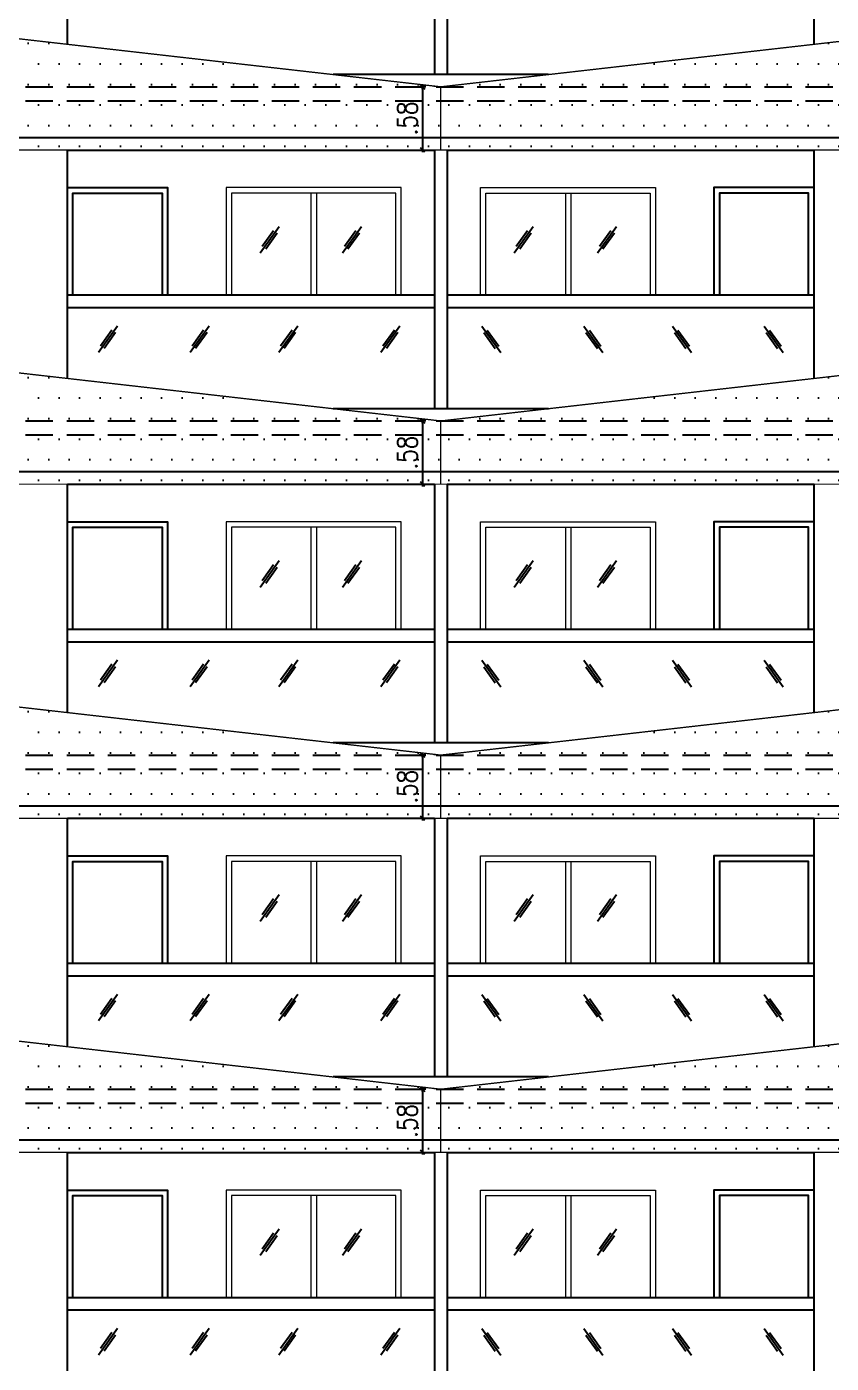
# Model space of a CAD drawing. Header units: inches. Extents: x 14235 to 14499, y 0 to 2549.
# Drawn here: x 14260.27 to 14267.62, y 2421.95 to 2434.15 of the extents above; entities that cross this region are included whole.
import ezdxf

# ---------------------------------------------------------------- set-up
doc = ezdxf.new("R2010")
doc.units = ezdxf.units.IN
doc.header["$LTSCALE"] = 0.25
doc.header["$MEASUREMENT"] = 0
doc.header["$PDMODE"] = 35
doc.linetypes.add('1', pattern=[0])
doc.linetypes.add('DASHEDX2', pattern=[1.5, 1, -0.5])
for name, color, linetype in [('DOOR', 104, 'Continuous'), ('ELE.PROJ.', 1, 'Continuous'), ('GLASS WINDOW', 251, '1'), ('hatch', 251, 'Continuous'), ('proj-internal', 1, 'DASHEDX2'), ('wall', 7, 'Continuous'), ('WORKING DIM', 7, 'Continuous')]:
    doc.layers.add(name, color=color, linetype=linetype)
doc.layers.add('WINDOW', color=106, linetype='Continuous', lineweight=13)
doc.styles.add('romans', font='romans.shx', dxfattribs={"width": 0.8})
doc.dimstyles.new('121', dxfattribs={"dimscale": 0.1, "dimtxt": 1.8, "dimasz": 0.2, "dimexe": 0.03125, "dimexo": 0.25, "dimgap": 0.5, "dimtad": 1, "dimzin": 4, "dimdsep": 46, "dimtxsty": 'romans', "dimblk1": 'MINITICK', "dimblk2": 'MINITICK', "dimsah": 1, "dimcen": 1, "dimse1": 1, "dimse2": 1, "dimclrd": 252, "dimclre": 256, "dimclrt": 7, "dimadec": 3, "dimazin": 0, "dimtfac": 0.8, "dimtix": 1, "dimtmove": 2, "dimatfit": 3, "dimfxl": 0, "dimtolj": 1, "dimtzin": 3, "dimarcsym": 0})
pattern_1 = [(0, (-42.02476, 6.10003), (0.09375, 0.1875), [0, -0.1875])]
pattern_2 = [(0, (-42.02476, 9.15), (0.09375, 0.1875), [0, -0.1875])]
pattern_3 = [(0, (-42.02476, 12.2), (0.09375, 0.1875), [0, -0.1875])]
pattern_4 = [(0, (-42.02476, 15.25003), (0.09375, 0.1875), [0, -0.1875])]

# ---------------------------------------------------------------- blocks, each defined once
blk = doc.blocks.new('MINITICK')
at = {"color": 7}
for p, q in [((1, 1), (-1, -1)), ((-1, 0), (1, 0)), ((0, -1.5), (0, 1.5))]:
    blk.add_line(p, q, dxfattribs=at)
blk = doc.blocks.new('*D952')
at = {"layer": 'Defpoints', "color": 0, "transparency": 16777216}
for p in [(14264.057, 2424.453), (14263.217, 2423.876), (14263.891, 2423.876)]:
    blk.add_point(p, dxfattribs=at)
at = {"layer": 'WORKING DIM', "color": 252, "lineweight": -2, "transparency": 16777216}
blk.add_line((14263.891, 2424.433), (14263.891, 2423.896), dxfattribs=at)
at = {"layer": 'WORKING DIM', "color": 252, "lineweight": -2, "transparency": 16777216, "xscale": 0.02, "yscale": 0.02, "zscale": 0.02}
for p, rotation in [((14263.891, 2424.453), 90), ((14263.891, 2423.876), 270)]:
    blk.add_blockref('MINITICK', p, dxfattribs=dict(at, rotation=rotation))
at = {"layer": 'WORKING DIM', "color": 7, "transparency": 16777216, "insert": (14263.751, 2424.164), "char_height": 0.18, "attachment_point": 5, "rotation": 90, "style": 'romans'}
blk.add_mtext('\\A1;.58', dxfattribs=at)
blk = doc.blocks.new('*D953')
at = {"layer": 'Defpoints', "color": 0, "transparency": 16777216}
for p in [(14264.057, 2427.503), (14263.217, 2426.926), (14263.891, 2426.926)]:
    blk.add_point(p, dxfattribs=at)
at = {"layer": 'WORKING DIM', "color": 252, "lineweight": -2, "transparency": 16777216}
blk.add_line((14263.891, 2427.483), (14263.891, 2426.946), dxfattribs=at)
at = {"layer": 'WORKING DIM', "color": 252, "lineweight": -2, "transparency": 16777216, "xscale": 0.02, "yscale": 0.02, "zscale": 0.02}
for p, rotation in [((14263.891, 2427.503), 90), ((14263.891, 2426.926), 270)]:
    blk.add_blockref('MINITICK', p, dxfattribs=dict(at, rotation=rotation))
at = {"layer": 'WORKING DIM', "color": 7, "transparency": 16777216, "insert": (14263.751, 2427.214), "char_height": 0.18, "attachment_point": 5, "rotation": 90, "style": 'romans'}
blk.add_mtext('\\A1;.58', dxfattribs=at)
blk = doc.blocks.new('*D954')
at = {"layer": 'Defpoints', "color": 0, "transparency": 16777216}
for p in [(14264.057, 2430.553), (14263.217, 2429.976), (14263.891, 2429.976)]:
    blk.add_point(p, dxfattribs=at)
at = {"layer": 'WORKING DIM', "color": 252, "lineweight": -2, "transparency": 16777216}
blk.add_line((14263.891, 2430.533), (14263.891, 2429.996), dxfattribs=at)
at = {"layer": 'WORKING DIM', "color": 252, "lineweight": -2, "transparency": 16777216, "xscale": 0.02, "yscale": 0.02, "zscale": 0.02}
for p, rotation in [((14263.891, 2430.553), 90), ((14263.891, 2429.976), 270)]:
    blk.add_blockref('MINITICK', p, dxfattribs=dict(at, rotation=rotation))
at = {"layer": 'WORKING DIM', "color": 7, "transparency": 16777216, "insert": (14263.751, 2430.264), "char_height": 0.18, "attachment_point": 5, "rotation": 90, "style": 'romans'}
blk.add_mtext('\\A1;.58', dxfattribs=at)
blk = doc.blocks.new('*D955')
at = {"layer": 'Defpoints', "color": 0, "transparency": 16777216}
for p in [(14264.057, 2433.603), (14263.217, 2433.026), (14263.891, 2433.026)]:
    blk.add_point(p, dxfattribs=at)
at = {"layer": 'WORKING DIM', "color": 252, "lineweight": -2, "transparency": 16777216}
blk.add_line((14263.891, 2433.583), (14263.891, 2433.046), dxfattribs=at)
at = {"layer": 'WORKING DIM', "color": 252, "lineweight": -2, "transparency": 16777216, "xscale": 0.02, "yscale": 0.02, "zscale": 0.02}
for p, rotation in [((14263.891, 2433.603), 90), ((14263.891, 2433.026), 270)]:
    blk.add_blockref('MINITICK', p, dxfattribs=dict(at, rotation=rotation))
at = {"layer": 'WORKING DIM', "color": 7, "transparency": 16777216, "insert": (14263.751, 2433.314), "char_height": 0.18, "attachment_point": 5, "rotation": 90, "style": 'romans'}
blk.add_mtext('\\A1;.58', dxfattribs=at)

msp = doc.modelspace()

# ---------------------------------------------------------------- hatches: boundary and pattern name
at = {"layer": 'hatch', "true_color": 0xc7b399}
h = msp.add_hatch(dxfattribs=at)
h.set_pattern_fill('DOTS', color=253, scale=3)
h.set_pattern_definition(pattern_4)
h.paths.add_polyline_path([(14264.057, 2433.603), (14260.075, 2434.056), (14253.139, 2434.056), (14253.139, 2433.026), (14264.057, 2433.026)])
h = msp.add_hatch(dxfattribs=at)
h.set_pattern_fill('DOTS', color=253, scale=3)
h.set_pattern_definition(pattern_4)
h.paths.add_polyline_path([(14264.057, 2433.603), (14268.04, 2434.056), (14274.976, 2434.056), (14274.976, 2433.026), (14264.057, 2433.026)])
h = msp.add_hatch(dxfattribs=at)
h.set_pattern_fill('DOTS', color=253, scale=3)
h.set_pattern_definition(pattern_3)
h.paths.add_polyline_path([(14264.057, 2430.553), (14260.075, 2431.006), (14253.139, 2431.006), (14253.139, 2429.976), (14264.057, 2429.976)])
h = msp.add_hatch(dxfattribs=at)
h.set_pattern_fill('DOTS', color=253, scale=3)
h.set_pattern_definition(pattern_3)
h.paths.add_polyline_path([(14264.057, 2430.553), (14268.04, 2431.006), (14274.976, 2431.006), (14274.976, 2429.976), (14264.057, 2429.976)])
h = msp.add_hatch(dxfattribs=at)
h.set_pattern_fill('DOTS', color=253, scale=3)
h.set_pattern_definition(pattern_2)
h.paths.add_polyline_path([(14264.057, 2427.503), (14260.075, 2427.956), (14253.139, 2427.956), (14253.139, 2426.926), (14264.057, 2426.926)])
h = msp.add_hatch(dxfattribs=at)
h.set_pattern_fill('DOTS', color=253, scale=3)
h.set_pattern_definition(pattern_2)
h.paths.add_polyline_path([(14264.057, 2427.503), (14268.04, 2427.956), (14274.976, 2427.956), (14274.976, 2426.926), (14264.057, 2426.926)])
h = msp.add_hatch(dxfattribs=at)
h.set_pattern_fill('DOTS', color=253, scale=3)
h.set_pattern_definition(pattern_1)
h.paths.add_polyline_path([(14264.057, 2424.453), (14260.075, 2424.906), (14253.139, 2424.906), (14253.139, 2423.876), (14264.057, 2423.876)])
h = msp.add_hatch(dxfattribs=at)
h.set_pattern_fill('DOTS', color=253, scale=3)
h.set_pattern_definition(pattern_1)
h.paths.add_polyline_path([(14264.057, 2424.453), (14268.04, 2424.906), (14274.976, 2424.906), (14274.976, 2423.876), (14264.057, 2423.876)])

# ---------------------------------------------------------------- linework, layer by layer
for p, q in [((14260.646, 2431.703), (14264, 2431.703)), ((14264.114, 2431.703), (14267.468, 2431.703)), ((14260.646, 2431.588), (14264, 2431.588)), ((14264.114, 2431.588), (14267.468, 2431.588)), ((14260.646, 2428.653), (14264, 2428.653)), ((14264.114, 2428.653), (14267.468, 2428.653)), ((14260.646, 2428.538), (14264, 2428.538)), ((14264.114, 2428.538), (14267.468, 2428.538)), ((14260.646, 2425.603), (14264, 2425.603)), ((14264.114, 2425.603), (14267.468, 2425.603)), ((14260.646, 2425.488), (14264, 2425.488)), ((14264.114, 2425.488), (14267.468, 2425.488)), ((14260.646, 2422.553), (14264, 2422.553)), ((14264.114, 2422.553), (14267.468, 2422.553)), ((14260.646, 2422.438), (14264, 2422.438)), ((14264.114, 2422.438), (14267.468, 2422.438))]:
    msp.add_line(p, q)
at = {"layer": 'DOOR'}
for points in [[(14260.646, 2431.703), (14260.646, 2432.683), (14261.561, 2432.683), (14261.561, 2431.703)], [(14260.696, 2431.703), (14260.696, 2432.633), (14261.511, 2432.633), (14261.511, 2431.703)], [(14267.468, 2431.703), (14267.468, 2432.683), (14266.553, 2432.683), (14266.553, 2431.703)], [(14267.418, 2431.703), (14267.418, 2432.633), (14266.603, 2432.633), (14266.603, 2431.703)], [(14260.646, 2428.653), (14260.646, 2429.633), (14261.561, 2429.633), (14261.561, 2428.653)], [(14260.696, 2428.653), (14260.696, 2429.583), (14261.511, 2429.583), (14261.511, 2428.653)], [(14267.468, 2428.653), (14267.468, 2429.633), (14266.553, 2429.633), (14266.553, 2428.653)], [(14267.418, 2428.653), (14267.418, 2429.583), (14266.603, 2429.583), (14266.603, 2428.653)], [(14260.646, 2425.603), (14260.646, 2426.583), (14261.561, 2426.583), (14261.561, 2425.603)], [(14260.696, 2425.603), (14260.696, 2426.533), (14261.511, 2426.533), (14261.511, 2425.603)], [(14267.468, 2425.603), (14267.468, 2426.583), (14266.553, 2426.583), (14266.553, 2425.603)], [(14267.418, 2425.603), (14267.418, 2426.533), (14266.603, 2426.533), (14266.603, 2425.603)], [(14260.646, 2422.553), (14260.646, 2423.533), (14261.561, 2423.533), (14261.561, 2422.553)], [(14260.696, 2422.553), (14260.696, 2423.483), (14261.511, 2423.483), (14261.511, 2422.553)], [(14267.468, 2422.553), (14267.468, 2423.533), (14266.553, 2423.533), (14266.553, 2422.553)], [(14267.418, 2422.553), (14267.418, 2423.483), (14266.603, 2423.483), (14266.603, 2422.553)]]:
    msp.add_lwpolyline(points, dxfattribs=at)
at = {"layer": 'ELE.PROJ.'}
for p, q in [((14252.689, 2433.141), (14275.426, 2433.141)), ((14252.689, 2430.091), (14275.426, 2430.091)), ((14252.689, 2427.041), (14275.426, 2427.041)), ((14252.689, 2423.991), (14275.426, 2423.991))]:
    msp.add_line(p, q, dxfattribs=at)
at = {"layer": 'ELE.PROJ.', "const_width": 0.012}
for points in [[(14264.057, 2433.026), (14252.689, 2433.026), (14252.689, 2434.056), (14260.075, 2434.056), (14264.057, 2433.603), (14264.057, 2433.026)], [(14264.057, 2433.026), (14275.426, 2433.026), (14275.426, 2434.056), (14268.04, 2434.056), (14264.057, 2433.603), (14264.057, 2433.026)], [(14264.057, 2429.976), (14252.689, 2429.976), (14252.689, 2431.006), (14260.075, 2431.006), (14264.057, 2430.553), (14264.057, 2429.976)], [(14264.057, 2429.976), (14275.426, 2429.976), (14275.426, 2431.006), (14268.04, 2431.006), (14264.057, 2430.553), (14264.057, 2429.976)], [(14264.057, 2426.926), (14252.689, 2426.926), (14252.689, 2427.956), (14260.075, 2427.956), (14264.057, 2427.503), (14264.057, 2426.926)], [(14264.057, 2426.926), (14275.426, 2426.926), (14275.426, 2427.956), (14268.04, 2427.956), (14264.057, 2427.503), (14264.057, 2426.926)], [(14264.057, 2423.876), (14252.689, 2423.876), (14252.689, 2424.906), (14260.075, 2424.906), (14264.057, 2424.453), (14264.057, 2423.876)], [(14264.057, 2423.876), (14275.426, 2423.876), (14275.426, 2424.906), (14268.04, 2424.906), (14264.057, 2424.453), (14264.057, 2423.876)]]:
    msp.add_lwpolyline(points, dxfattribs=at)
at = {"layer": 'GLASS WINDOW', "color": 4, "ltscale": 200}
for p, q in [((14262.581, 2432.326), (14262.407, 2432.084)), ((14263.332, 2432.326), (14263.159, 2432.084)), ((14264.901, 2432.326), (14264.727, 2432.084)), ((14265.662, 2432.326), (14265.489, 2432.084)), ((14262.53, 2432.29), (14262.425, 2432.144)), ((14262.563, 2432.266), (14262.458, 2432.12)), ((14263.282, 2432.29), (14263.177, 2432.144)), ((14263.314, 2432.266), (14263.209, 2432.12)), ((14264.85, 2432.29), (14264.745, 2432.144)), ((14264.883, 2432.266), (14264.778, 2432.12)), ((14265.612, 2432.29), (14265.507, 2432.144)), ((14265.644, 2432.266), (14265.539, 2432.12)), ((14261.104, 2431.418), (14260.93, 2431.177)), ((14261.053, 2431.382), (14260.948, 2431.236)), ((14261.086, 2431.359), (14260.981, 2431.213)), ((14261.941, 2431.418), (14261.767, 2431.177)), ((14261.89, 2431.382), (14261.785, 2431.236)), ((14261.922, 2431.359), (14261.817, 2431.213)), ((14262.75, 2431.418), (14262.576, 2431.177)), ((14262.699, 2431.382), (14262.594, 2431.236)), ((14262.731, 2431.359), (14262.626, 2431.213)), ((14263.683, 2431.418), (14263.51, 2431.177)), ((14263.633, 2431.382), (14263.528, 2431.236)), ((14263.665, 2431.359), (14263.56, 2431.213)), ((14264.431, 2431.418), (14264.605, 2431.177)), ((14264.449, 2431.359), (14264.554, 2431.213)), ((14264.482, 2431.382), (14264.587, 2431.236)), ((14265.365, 2431.418), (14265.539, 2431.177)), ((14265.383, 2431.359), (14265.488, 2431.213)), ((14265.416, 2431.382), (14265.52, 2431.236)), ((14266.174, 2431.418), (14266.348, 2431.177)), ((14266.192, 2431.359), (14266.297, 2431.213)), ((14266.224, 2431.382), (14266.329, 2431.236)), ((14267.011, 2431.418), (14267.184, 2431.177)), ((14267.029, 2431.359), (14267.134, 2431.213)), ((14267.061, 2431.382), (14267.166, 2431.236)), ((14262.581, 2429.276), (14262.407, 2429.034)), ((14263.332, 2429.276), (14263.159, 2429.034)), ((14264.901, 2429.276), (14264.727, 2429.034)), ((14265.662, 2429.276), (14265.489, 2429.034)), ((14262.53, 2429.24), (14262.425, 2429.094)), ((14262.563, 2429.216), (14262.458, 2429.07)), ((14263.282, 2429.24), (14263.177, 2429.094)), ((14263.314, 2429.216), (14263.209, 2429.07)), ((14264.85, 2429.24), (14264.745, 2429.094)), ((14264.883, 2429.216), (14264.778, 2429.07)), ((14265.612, 2429.24), (14265.507, 2429.094)), ((14265.644, 2429.216), (14265.539, 2429.07)), ((14261.104, 2428.368), (14260.93, 2428.127)), ((14261.053, 2428.332), (14260.948, 2428.186)), ((14261.086, 2428.309), (14260.981, 2428.163)), ((14261.941, 2428.368), (14261.767, 2428.127)), ((14261.89, 2428.332), (14261.785, 2428.186)), ((14261.922, 2428.309), (14261.817, 2428.163)), ((14262.75, 2428.368), (14262.576, 2428.127)), ((14262.699, 2428.332), (14262.594, 2428.186)), ((14262.731, 2428.309), (14262.626, 2428.163)), ((14263.683, 2428.368), (14263.51, 2428.127)), ((14263.633, 2428.332), (14263.528, 2428.186)), ((14263.665, 2428.309), (14263.56, 2428.163)), ((14264.431, 2428.368), (14264.605, 2428.127)), ((14264.449, 2428.309), (14264.554, 2428.163)), ((14264.482, 2428.332), (14264.587, 2428.186)), ((14265.365, 2428.368), (14265.539, 2428.127)), ((14265.383, 2428.309), (14265.488, 2428.163)), ((14265.416, 2428.332), (14265.52, 2428.186)), ((14266.174, 2428.368), (14266.348, 2428.127)), ((14266.192, 2428.309), (14266.297, 2428.163)), ((14266.224, 2428.332), (14266.329, 2428.186)), ((14267.011, 2428.368), (14267.184, 2428.127)), ((14267.029, 2428.309), (14267.134, 2428.163)), ((14267.061, 2428.332), (14267.166, 2428.186)), ((14262.581, 2426.226), (14262.407, 2425.984)), ((14263.332, 2426.226), (14263.159, 2425.984)), ((14264.901, 2426.226), (14264.727, 2425.984)), ((14265.662, 2426.226), (14265.489, 2425.984)), ((14262.53, 2426.19), (14262.425, 2426.044)), ((14262.563, 2426.166), (14262.458, 2426.02)), ((14263.282, 2426.19), (14263.177, 2426.044)), ((14263.314, 2426.166), (14263.209, 2426.02)), ((14264.85, 2426.19), (14264.745, 2426.044)), ((14264.883, 2426.166), (14264.778, 2426.02)), ((14265.612, 2426.19), (14265.507, 2426.044)), ((14265.644, 2426.166), (14265.539, 2426.02)), ((14261.104, 2425.318), (14260.93, 2425.077)), ((14261.053, 2425.282), (14260.948, 2425.136)), ((14261.086, 2425.259), (14260.981, 2425.113)), ((14261.941, 2425.318), (14261.767, 2425.077)), ((14261.89, 2425.282), (14261.785, 2425.136)), ((14261.922, 2425.259), (14261.817, 2425.113)), ((14262.75, 2425.318), (14262.576, 2425.077)), ((14262.699, 2425.282), (14262.594, 2425.136)), ((14262.731, 2425.259), (14262.626, 2425.113)), ((14263.683, 2425.318), (14263.51, 2425.077)), ((14263.633, 2425.282), (14263.528, 2425.136)), ((14263.665, 2425.259), (14263.56, 2425.113)), ((14264.431, 2425.318), (14264.605, 2425.077)), ((14264.449, 2425.259), (14264.554, 2425.113)), ((14264.482, 2425.282), (14264.587, 2425.136)), ((14265.365, 2425.318), (14265.539, 2425.077)), ((14265.383, 2425.259), (14265.488, 2425.113)), ((14265.416, 2425.282), (14265.52, 2425.136)), ((14266.174, 2425.318), (14266.348, 2425.077)), ((14266.192, 2425.259), (14266.297, 2425.113)), ((14266.224, 2425.282), (14266.329, 2425.136)), ((14267.011, 2425.318), (14267.184, 2425.077)), ((14267.029, 2425.259), (14267.134, 2425.113)), ((14267.061, 2425.282), (14267.166, 2425.136)), ((14262.581, 2423.176), (14262.407, 2422.934)), ((14263.332, 2423.176), (14263.159, 2422.934)), ((14264.901, 2423.176), (14264.727, 2422.934)), ((14265.662, 2423.176), (14265.489, 2422.934)), ((14262.53, 2423.14), (14262.425, 2422.994)), ((14262.563, 2423.116), (14262.458, 2422.97)), ((14263.282, 2423.14), (14263.177, 2422.994)), ((14263.314, 2423.116), (14263.209, 2422.97)), ((14264.85, 2423.14), (14264.745, 2422.994)), ((14264.883, 2423.116), (14264.778, 2422.97)), ((14265.612, 2423.14), (14265.507, 2422.994)), ((14265.644, 2423.116), (14265.539, 2422.97)), ((14261.104, 2422.268), (14260.93, 2422.027)), ((14261.053, 2422.232), (14260.948, 2422.086)), ((14261.086, 2422.209), (14260.981, 2422.063)), ((14261.941, 2422.268), (14261.767, 2422.027)), ((14261.89, 2422.232), (14261.785, 2422.086)), ((14261.922, 2422.209), (14261.817, 2422.063)), ((14262.75, 2422.268), (14262.576, 2422.027)), ((14262.699, 2422.232), (14262.594, 2422.086)), ((14262.731, 2422.209), (14262.626, 2422.063)), ((14263.683, 2422.268), (14263.51, 2422.027)), ((14263.633, 2422.232), (14263.528, 2422.086)), ((14263.665, 2422.209), (14263.56, 2422.063)), ((14264.431, 2422.268), (14264.605, 2422.027)), ((14264.449, 2422.209), (14264.554, 2422.063)), ((14264.482, 2422.232), (14264.587, 2422.086)), ((14265.365, 2422.268), (14265.539, 2422.027)), ((14265.383, 2422.209), (14265.488, 2422.063)), ((14265.416, 2422.232), (14265.52, 2422.086)), ((14266.174, 2422.268), (14266.348, 2422.027)), ((14266.192, 2422.209), (14266.297, 2422.063)), ((14266.224, 2422.232), (14266.329, 2422.086)), ((14267.011, 2422.268), (14267.184, 2422.027)), ((14267.029, 2422.209), (14267.134, 2422.063)), ((14267.061, 2422.232), (14267.166, 2422.086))]:
    msp.add_line(p, q, dxfattribs=at)
at = {"layer": 'proj-internal', "color": 251}
for p, q in [((14253.139, 2433.603), (14274.976, 2433.603)), ((14253.139, 2433.476), (14274.976, 2433.476)), ((14253.139, 2430.553), (14274.976, 2430.553)), ((14253.139, 2430.426), (14274.976, 2430.426)), ((14253.139, 2427.503), (14274.976, 2427.503)), ((14253.139, 2427.376), (14274.976, 2427.376)), ((14253.139, 2424.453), (14274.976, 2424.453)), ((14253.139, 2424.326), (14274.976, 2424.326))]:
    msp.add_line(p, q, dxfattribs=at)
at = {"layer": 'wall'}
for p, q in [((14260.646, 2433.991), (14260.646, 2436.076)), ((14264, 2436.076), (14264, 2433.718)), ((14264.114, 2436.076), (14264.114, 2433.718)), ((14267.468, 2433.991), (14267.468, 2436.076)), ((14263.073, 2433.718), (14265.042, 2433.718)), ((14264, 2433.609), (14264, 2433.603)), ((14264.114, 2433.609), (14264.114, 2433.603)), ((14260.646, 2433.026), (14264, 2433.026)), ((14260.646, 2430.941), (14260.646, 2433.026)), ((14264, 2433.026), (14264, 2430.668)), ((14264.114, 2433.026), (14264.114, 2430.668)), ((14264.114, 2433.026), (14267.468, 2433.026)), ((14267.468, 2430.941), (14267.468, 2433.026)), ((14263.073, 2430.668), (14265.042, 2430.668)), ((14264, 2430.559), (14264, 2430.553)), ((14264.114, 2430.559), (14264.114, 2430.553)), ((14260.646, 2429.976), (14264, 2429.976)), ((14260.646, 2427.891), (14260.646, 2429.976)), ((14264, 2429.976), (14264, 2427.618)), ((14264.114, 2429.976), (14264.114, 2427.618)), ((14264.114, 2429.976), (14267.468, 2429.976)), ((14267.468, 2427.891), (14267.468, 2429.976)), ((14263.073, 2427.618), (14265.042, 2427.618)), ((14264, 2427.509), (14264, 2427.503)), ((14264.114, 2427.509), (14264.114, 2427.503)), ((14260.646, 2426.926), (14264, 2426.926)), ((14260.646, 2424.841), (14260.646, 2426.926)), ((14264, 2426.926), (14264, 2424.568)), ((14264.114, 2426.926), (14264.114, 2424.568)), ((14264.114, 2426.926), (14267.468, 2426.926)), ((14267.468, 2424.841), (14267.468, 2426.926)), ((14263.073, 2424.568), (14265.042, 2424.568)), ((14264, 2424.459), (14264, 2424.453)), ((14264.114, 2424.459), (14264.114, 2424.453)), ((14260.646, 2423.876), (14264, 2423.876)), ((14260.646, 2421.791), (14260.646, 2423.876)), ((14264, 2423.876), (14264, 2421.518)), ((14264.114, 2423.876), (14264.114, 2421.518)), ((14264.114, 2423.876), (14267.468, 2423.876)), ((14267.468, 2421.791), (14267.468, 2423.876))]:
    msp.add_line(p, q, dxfattribs=at)
at = {"layer": 'WINDOW'}
for p, q in [((14262.87, 2432.633), (14262.87, 2431.703)), ((14262.92, 2432.633), (14262.92, 2431.703)), ((14265.195, 2432.633), (14265.195, 2431.703)), ((14265.245, 2432.633), (14265.245, 2431.703)), ((14262.87, 2429.583), (14262.87, 2428.653)), ((14262.92, 2429.583), (14262.92, 2428.653)), ((14265.195, 2429.583), (14265.195, 2428.653)), ((14265.245, 2429.583), (14265.245, 2428.653)), ((14262.87, 2426.533), (14262.87, 2425.603)), ((14262.92, 2426.533), (14262.92, 2425.603)), ((14265.195, 2426.533), (14265.195, 2425.603)), ((14265.245, 2426.533), (14265.245, 2425.603)), ((14262.87, 2423.483), (14262.87, 2422.553)), ((14262.92, 2423.483), (14262.92, 2422.553)), ((14265.195, 2423.483), (14265.195, 2422.553)), ((14265.245, 2423.483), (14265.245, 2422.553))]:
    msp.add_line(p, q, dxfattribs=at)
for points in [[(14263.695, 2431.703), (14263.695, 2432.683), (14262.095, 2432.683), (14262.095, 2431.703)], [(14263.645, 2431.703), (14263.645, 2432.633), (14262.145, 2432.633), (14262.145, 2431.703)], [(14264.419, 2431.703), (14264.419, 2432.683), (14266.02, 2432.683), (14266.02, 2431.703)], [(14264.469, 2431.703), (14264.469, 2432.633), (14265.97, 2432.633), (14265.97, 2431.703)], [(14263.695, 2428.653), (14263.695, 2429.633), (14262.095, 2429.633), (14262.095, 2428.653)], [(14263.645, 2428.653), (14263.645, 2429.583), (14262.145, 2429.583), (14262.145, 2428.653)], [(14264.419, 2428.653), (14264.419, 2429.633), (14266.02, 2429.633), (14266.02, 2428.653)], [(14264.469, 2428.653), (14264.469, 2429.583), (14265.97, 2429.583), (14265.97, 2428.653)], [(14263.695, 2425.603), (14263.695, 2426.583), (14262.095, 2426.583), (14262.095, 2425.603)], [(14263.645, 2425.603), (14263.645, 2426.533), (14262.145, 2426.533), (14262.145, 2425.603)], [(14264.419, 2425.603), (14264.419, 2426.583), (14266.02, 2426.583), (14266.02, 2425.603)], [(14264.469, 2425.603), (14264.469, 2426.533), (14265.97, 2426.533), (14265.97, 2425.603)], [(14263.695, 2422.553), (14263.695, 2423.533), (14262.095, 2423.533), (14262.095, 2422.553)], [(14263.645, 2422.553), (14263.645, 2423.483), (14262.145, 2423.483), (14262.145, 2422.553)], [(14264.419, 2422.553), (14264.419, 2423.533), (14266.02, 2423.533), (14266.02, 2422.553)], [(14264.469, 2422.553), (14264.469, 2423.483), (14265.97, 2423.483), (14265.97, 2422.553)]]:
    msp.add_lwpolyline(points, dxfattribs=at)

# ---------------------------------------------------------------- dimensions: what is measured, and where the dimension line sits
at = {"layer": 'WORKING DIM'}
for base, p1, p2, picture, middle in [((14263.891, 2433.026), (14264.057, 2433.603), (14263.217, 2433.026), '*D955', (14263.751, 2433.314)), ((14263.891, 2429.976), (14264.057, 2430.553), (14263.217, 2429.976), '*D954', (14263.751, 2430.264)), ((14263.891, 2426.926), (14264.057, 2427.503), (14263.217, 2426.926), '*D953', (14263.751, 2427.214)), ((14263.891, 2423.876), (14264.057, 2424.453), (14263.217, 2423.876), '*D952', (14263.751, 2424.164))]:
    dim = msp.add_linear_dim(base=base, p1=p1, p2=p2, angle=90, dimstyle='121', override={"dimfxl": 0.18, "dimfxlon": 1}, dxfattribs=at)
    dim.commit()
    dim.dimension.update_dxf_attribs({"geometry": picture, "text_midpoint": middle})

doc.saveas('drawing.dxf')
